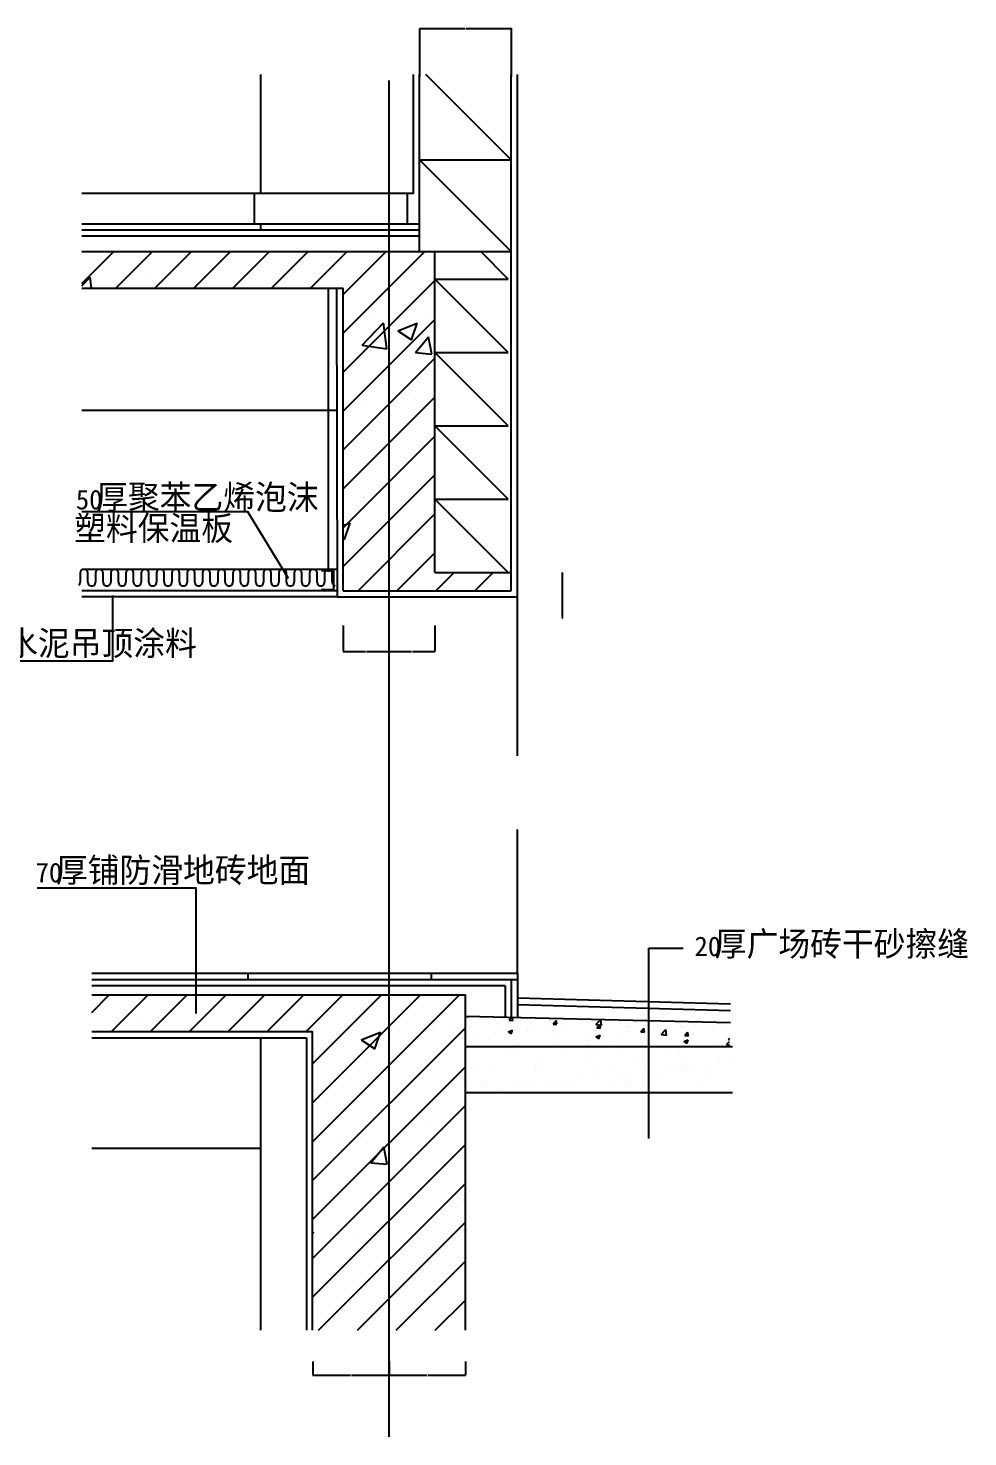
# Model space of a CAD drawing. Header units: metres. Extents: x 6092 to 11313, y 9086 to 13696.
# Drawn here: x 8238 to 11313, y 9086 to 13696 of the extents above; entities that cross this region are included whole.
import ezdxf

# ---------------------------------------------------------------- set-up
doc = ezdxf.new("R2010")
doc.units = ezdxf.units.M
for name, color, linetype in [('ZZ-1', 255, 'Continuous'), ('ZZ-3', 3, 'Continuous'), ('ZZ-5', 6, 'Continuous'), ('ZZ-6', 7, 'Continuous'), ('ZZ-7', 7, 'Continuous'), ('ZZ-8', 1, 'Continuous'), ('ZZ-9', 2, 'Continuous')]:
    doc.layers.add(name, color=color, linetype=linetype)
doc.dimstyles.get("Standard").update_dxf_attribs({"dimtxt": 2.5, "dimasz": 2.5, "dimexe": 1.25, "dimexo": 0.625, "dimtad": 1, "dimcen": 2.5, "dimazin": 3, "dimtfac": 1, "dimtmove": 0, "dimatfit": 3})

# ---------------------------------------------------------------- blocks, each defined once
blk = doc.blocks.new('X4')
for p, q in [((8869.14, 5724.68), (8881.1, 5723.64)), ((8881.1, 5723.64), (8880.96, 5724.39)), ((8931.31, 5720.17), (8931.31, 5720.17)), ((9012.59, 5712.13), (9019.98, 5720.93)), ((9024.55, 5711.09), (9022.75, 5720.86)), ((8967.73, 5670.91), (8967.73, 5670.91)), ((8969.1, 5700.79), (8969.1, 5700.79)), ((8973.48, 5693.31), (8973.48, 5693.31)), ((9008.52, 5674.16), (9022.53, 5679.53)), ((9008.52, 5674.16), (9018.47, 5667.45)), ((9012.59, 5712.13), (9024.55, 5711.09)), ((9018.47, 5667.45), (9022.53, 5679.53)), ((9018.58, 5672.4), (9018.58, 5672.4)), ((9038.07, 5715.66), (9038.07, 5715.66)), ((9068.65, 5678.99), (9068.65, 5678.99)), ((9071.61, 5685.9), (9071.61, 5685.9)), ((9080.24, 5688.8), (9080.24, 5688.8)), ((9144.4, 5688.97), (9144.4, 5688.97)), ((9144.84, 5711.15), (9144.84, 5711.15)), ((9156.05, 5699.58), (9165.69, 5711.07)), ((9156.05, 5699.58), (9168, 5698.54)), ((9168, 5698.54), (9165.69, 5711.07)), ((9174.3, 5699.99), (9174.3, 5699.99)), ((9187.01, 5684.28), (9187.01, 5684.28)), ((9251.6, 5706.64), (9251.6, 5706.64)), ((9270.71, 5705.59), (9270.71, 5705.59)), ((9275.32, 5712.79), (9275.32, 5712.79)), ((9278.76, 5670.84), (9278.76, 5670.84)), ((9293.77, 5679.77), (9293.77, 5679.77)), ((9296.04, 5698.48), (9310.64, 5713.69)), ((9296.04, 5698.48), (9313.83, 5695.72)), ((9299.5, 5687.03), (9309.14, 5698.52)), ((9299.5, 5687.03), (9311.45, 5685.99)), ((9311.45, 5685.99), (9309.14, 5698.52)), ((9313.83, 5695.72), (9311.74, 5713.67)), ((9320.78, 5712.19), (9320.78, 5712.19)), ((9358.36, 5702.13), (9358.36, 5702.13)), ((9395.4, 5690.86), (9395.4, 5690.86)), ((9400.53, 5675.26), (9400.53, 5675.26)), ((9442.95, 5674.48), (9452.59, 5685.97)), ((9442.95, 5674.48), (9454.9, 5673.44)), ((9454.9, 5673.43), (9452.59, 5685.97)), ((9465.13, 5697.62), (9465.13, 5697.62)), ((9479.45, 5675.29), (9479.45, 5675.29)), ((9507.3, 5670.75), (9507.3, 5670.75)), ((9509.49, 5665.37), (9525.06, 5681.61)), ((9527.27, 5662.61), (9525.06, 5681.61)), ((9571.89, 5693.11), (9571.89, 5693.11)), ((9580.47, 5688.09), (9580.47, 5688.09)), ((9586.4, 5661.93), (9596.04, 5673.42)), ((9596.03, 5676.47), (9596.03, 5676.47)), ((9598.36, 5660.88), (9596.04, 5673.42)), ((9678.66, 5688.59), (9678.66, 5688.59)), ((9684.35, 5703.09), (9684.35, 5703.09)), ((9722.34, 5693.1), (9722.34, 5693.1)), ((8892.27, 5655.77), (8892.27, 5655.77)), ((9045.48, 5630.8), (9045.48, 5630.8)), ((9162.12, 5650.82), (9162.12, 5650.82)), ((9171.86, 5633.41), (9171.86, 5633.41)), ((9218.1, 5626.71), (9218.1, 5626.71)), ((9268.16, 5633.3), (9268.16, 5633.3)), ((9272.89, 5646.21), (9272.89, 5646.21)), ((9295.95, 5658.14), (9309.95, 5663.52)), ((9295.95, 5658.14), (9305.9, 5651.43)), ((9305.9, 5651.43), (9309.95, 5663.52)), ((9343.91, 5643.28), (9343.91, 5643.28)), ((9376.76, 5661.21), (9376.76, 5661.21)), ((9470.22, 5659.9), (9470.22, 5659.9)), ((9509.49, 5665.37), (9527.27, 5662.61)), ((9520.29, 5666.5), (9520.29, 5666.5)), ((9583.38, 5642.12), (9597.38, 5647.5)), ((9583.38, 5642.12), (9593.32, 5635.41)), ((9586.4, 5661.93), (9598.36, 5660.88)), ((9593.32, 5635.41), (9597.38, 5647.5)), ((9614.06, 5666.24), (9614.06, 5666.24)), ((9681.92, 5636.51), (9681.92, 5636.51)), ((9720.83, 5661.73), (9720.83, 5661.73)), ((9722.94, 5632.27), (9733.12, 5642.88)), ((9722.94, 5632.27), (9733.12, 5630.69)), ((9729.85, 5649.38), (9733.12, 5653.27)), ((9729.85, 5649.38), (9733.12, 5649.09))]:
    blk.add_line(p, q)
blk = doc.blocks.new('X5')
for p, q in [((9007.49, 5608.87), (9007.49, 5608.87)), ((9038.97, 5619.35), (9038.97, 5619.35)), ((9194.34, 5609.21), (9194.34, 5609.21)), ((9279.06, 5617.28), (9279.06, 5617.28)), ((9290.11, 5607.15), (9290.11, 5607.15)), ((9381.19, 5609.55), (9381.19, 5609.55)), ((9522.68, 5611.98), (9522.68, 5611.98)), ((9568.04, 5609.89), (9568.04, 5609.89)), ((9700.76, 5578.79), (9700.76, 5578.79)), ((9731.99, 5582.9), (9731.99, 5582.9)), ((8911.73, 5550.5), (8911.73, 5550.5)), ((8945.28, 5564.56), (8945.28, 5564.56)), ((9098.58, 5550.84), (9098.58, 5550.84)), ((9098.69, 5564.62), (9098.69, 5564.62)), ((9107.33, 5570.4), (9107.33, 5570.4)), ((9109.75, 5554.49), (9109.75, 5554.49)), ((9264.38, 5572.4), (9264.38, 5572.4)), ((9285.43, 5551.18), (9285.43, 5551.18)), ((9342.31, 5559.32), (9342.31, 5559.32)), ((9377.75, 5536.26), (9377.75, 5536.26)), ((9408.98, 5540.37), (9408.98, 5540.37)), ((9417.87, 5571.67), (9417.87, 5571.67)), ((9457.76, 5546.8), (9457.76, 5546.8)), ((9472.28, 5551.52), (9472.28, 5551.52)), ((9539.26, 5557.53), (9539.26, 5557.53)), ((9570.49, 5561.64), (9570.49, 5561.64)), ((9579.92, 5577.51), (9579.92, 5577.51)), ((9582.4, 5557.26), (9582.4, 5557.26)), ((9593.46, 5547.12), (9593.46, 5547.12)), ((9619.27, 5568.06), (9619.27, 5568.06)), ((9659.12, 5551.86), (9659.12, 5551.86)), ((8872.92, 5509.04), (8872.92, 5509.04)), ((8918.32, 5511.96), (8918.32, 5511.96)), ((8929.38, 5501.83), (8929.38, 5501.83)), ((9029.98, 5511.05), (9029.98, 5511.05)), ((9054.74, 5493.74), (9054.74, 5493.74)), ((9085.97, 5497.85), (9085.97, 5497.85)), ((9134.75, 5504.27), (9134.75, 5504.27)), ((9161.95, 5506.66), (9161.95, 5506.66)), ((9183.46, 5510.31), (9183.46, 5510.31)), ((9216.24, 5515), (9216.24, 5515)), ((9247.47, 5519.11), (9247.47, 5519.11)), ((9296.25, 5525.53), (9296.25, 5525.53)), ((9345.52, 5516.15), (9345.52, 5516.15)), ((9402.03, 5504.6), (9402.03, 5504.6)), ((9413.09, 5494.46), (9413.09, 5494.46)), ((9502.57, 5518.15), (9502.57, 5518.15)), ((9645.66, 5499.29), (9645.66, 5499.29)), ((9656.06, 5517.42), (9656.06, 5517.42)), ((8924.46, 5476.59), (8924.46, 5476.59)), ((8973.24, 5483.01), (8973.24, 5483.01)), ((9030.65, 5474.75), (9030.65, 5474.75)), ((9217.5, 5475.08), (9217.5, 5475.08)), ((9404.35, 5475.42), (9404.35, 5475.42)), ((9591.19, 5475.76), (9591.19, 5475.76))]:
    blk.add_line(p, q)
blk = doc.blocks.new('X0')
for p, q in [((7613.52, 8122.64), (7718.34, 8227.46)), ((7725.62, 8107.46), (7845.62, 8227.46)), ((7852.9, 8107.46), (7972.9, 8227.46)), ((7980.18, 8107.46), (8100.18, 8227.46)), ((8107.46, 8107.46), (8227.46, 8227.46)), ((8234.74, 8107.46), (8354.74, 8227.46)), ((8362.02, 8107.46), (8482.02, 8227.46)), ((8469.14, 7960.03), (8736.58, 8227.46)), ((8469.14, 8087.3), (8609.3, 8227.46)), ((7637.93, 8190.45), (7637.93, 8190.45)), ((7613.52, 8114.92), (7640.86, 8143.42)), ((7645.05, 8107.46), (7640.87, 8143.41)), ((7818.76, 8152.96), (7818.76, 8152.96)), ((8469.14, 7832.75), (8769.14, 8132.75)), ((8556.53, 8021.69), (8556.53, 8021.69)), ((8469.14, 7705.47), (8769.14, 8005.47)), ((8531.28, 7921.39), (8601.38, 7994.45)), ((8611.33, 7908.97), (8601.38, 7994.45)), ((8647.67, 7968.58), (8710.69, 7992.77)), ((8692.45, 7938.38), (8710.69, 7992.77)), ((8753.44, 8012.77), (8753.44, 8012.77)), ((8647.67, 7968.58), (8692.44, 7938.39)), ((8705.16, 7897.02), (8748.54, 7948.73)), ((8716.55, 7947.36), (8716.55, 7947.36)), ((8758.96, 7892.3), (8748.55, 7948.72)), ((8531.28, 7921.39), (8611.32, 7908.98)), ((8705.16, 7897.02), (8758.95, 7892.31)), ((8469.14, 7578.19), (8769.14, 7878.19)), ((8469.14, 7450.91), (8769.14, 7750.91)), ((8682.48, 7766.91), (8682.48, 7766.91)), ((8545.59, 7722.09), (8545.59, 7722.09)), ((8469.14, 7323.63), (8769.14, 7623.63)), ((8479.79, 7592.39), (8479.79, 7592.39)), ((8574.39, 7555.29), (8574.39, 7555.29)), ((8469.14, 7196.35), (8769.14, 7496.35)), ((8534.64, 7422.48), (8534.64, 7422.48)), ((8469.14, 7331.48), (8491.7, 7340.14)), ((8473.46, 7285.74), (8491.71, 7340.13)), ((8517.53, 7117.46), (8769.14, 7369.07)), ((8469.14, 7288.66), (8473.46, 7285.75)), ((8644.81, 7117.46), (8769.14, 7241.79)), ((8645.32, 7229.92), (8645.32, 7229.92)), ((8772.09, 7117.46), (8832.09, 7177.46)), ((8899.37, 7117.46), (8959.37, 7177.46)), ((8523.7, 7122.88), (8523.7, 7122.88))]:
    blk.add_line(p, q)
blk = doc.blocks.new('X3')
for p, q in [((7646.25, 5737.06), (7703.87, 5794.68)), ((7711.15, 5674.68), (7831.15, 5794.68)), ((7838.43, 5674.68), (7958.43, 5794.68)), ((7965.71, 5674.68), (8085.71, 5794.68)), ((8092.99, 5674.68), (8212.99, 5794.68)), ((8220.27, 5674.68), (8340.27, 5794.68)), ((8347.55, 5674.68), (8467.55, 5794.68)), ((8369.14, 5441.72), (8722.1, 5794.68)), ((8369.14, 5569), (8594.83, 5794.68)), ((8369.14, 5314.44), (8849.38, 5794.68)), ((7865.75, 5720.55), (7865.75, 5720.55)), ((7808.58, 5712.46), (7808.58, 5712.46)), ((8346.19, 5700.25), (8346.19, 5700.25)), ((8369.14, 5187.16), (8869.14, 5687.16)), ((8527.94, 5648.32), (8590.95, 5672.51)), ((8572.71, 5618.12), (8590.96, 5672.5)), ((8762.17, 5686.76), (8762.17, 5686.76)), ((8826.63, 5679.95), (8826.63, 5679.95)), ((8468.98, 5624.86), (8468.98, 5624.86)), ((8527.94, 5648.32), (8572.7, 5618.12)), ((8369.14, 5059.88), (8869.14, 5559.88)), ((8677.17, 5487.59), (8677.17, 5487.59)), ((8369.14, 4932.6), (8869.14, 5432.6)), ((8750.71, 5361.46), (8750.71, 5361.46)), ((8369.14, 4805.32), (8869.14, 5305.32)), ((8458.04, 5325.25), (8458.04, 5325.25)), ((8525.41, 5331.79), (8525.41, 5331.79)), ((8559.13, 5245.6), (8602.51, 5297.31)), ((8612.93, 5240.89), (8602.52, 5297.3)), ((8559.13, 5245.6), (8612.92, 5240.9)), ((8651.37, 5220.05), (8651.37, 5220.05)), ((8388.2, 4697.11), (8869.14, 5178.04)), ((8841.13, 5099.16), (8841.13, 5099.16)), ((8447.09, 5025.65), (8447.09, 5025.65)), ((8515.48, 4697.11), (8869.14, 5050.77)), ((8854.81, 5051.36), (8854.81, 5051.36)), ((8369.14, 5018.79), (8371.97, 5019.88)), ((8369.14, 5011.43), (8371.97, 5019.87)), ((8513.95, 5006.48), (8513.95, 5006.48)), ((8640.01, 4950.59), (8640.01, 4950.59)), ((8642.76, 4697.11), (8869.14, 4923.49)), ((8770.04, 4697.11), (8869.14, 4796.21)), ((8472.31, 4762.57), (8472.31, 4762.57)), ((8855.66, 4752.98), (8855.66, 4752.98)), ((8436.15, 4726.04), (8436.15, 4726.04))]:
    blk.add_line(p, q)
blk = doc.blocks.new('*D2')
for p, q in [((9169.07, 9332.58), (9169.07, 9287.39)), ((9419.07, 9332.58), (9419.07, 9287.39)), ((9169.32, 9287.39), (9292.57, 9287.39)), ((9295.57, 9287.39), (9418.82, 9287.39))]:
    blk.add_line(p, q)
at = {"layer": 'Defpoints'}
for p in [(9169.07, 9332.58), (9419.07, 9332.58), (9169.07, 9287.39)]:
    blk.add_point(p, dxfattribs=at)
at = {"layer": 'ZZ-3', "insert": (9294.07, 9287.39), "char_height": 1, "attachment_point": 5}
blk.add_mtext('250', dxfattribs=at)
blk = doc.blocks.new('*D3')
for p, q in [((9419.07, 9332.58), (9419.07, 9287.39)), ((9669.07, 9332.58), (9669.07, 9287.39)), ((9419.32, 9287.39), (9542.57, 9287.39)), ((9545.57, 9287.39), (9668.82, 9287.39))]:
    blk.add_line(p, q)
at = {"layer": 'Defpoints'}
for p in [(9419.07, 9332.58), (9669.07, 9332.58), (9419.07, 9287.39)]:
    blk.add_point(p, dxfattribs=at)
at = {"layer": 'ZZ-3', "insert": (9544.07, 9287.39), "char_height": 1, "attachment_point": 5}
blk.add_mtext('250', dxfattribs=at)
blk = doc.blocks.new('*D4')
for p, q in [((9268.79, 11741.85), (9268.79, 11655.94)), ((9418.79, 11741.85), (9418.79, 11655.94)), ((9269.04, 11655.94), (9342.29, 11655.94)), ((9345.29, 11655.94), (9418.54, 11655.94))]:
    blk.add_line(p, q)
at = {"layer": 'Defpoints'}
for p in [(9268.79, 11741.85), (9418.79, 11741.85), (9268.79, 11655.94)]:
    blk.add_point(p, dxfattribs=at)
at = {"layer": 'ZZ-3', "insert": (9343.79, 11655.94), "char_height": 1, "attachment_point": 5}
blk.add_mtext('150', dxfattribs=at)
blk = doc.blocks.new('*D5')
for p, q in [((9418.79, 11741.85), (9418.79, 11655.94)), ((9568.79, 11741.85), (9568.79, 11655.94)), ((9419.04, 11655.94), (9492.29, 11655.94)), ((9495.29, 11655.94), (9568.54, 11655.94))]:
    blk.add_line(p, q)
at = {"layer": 'Defpoints'}
for p in [(9418.79, 11741.85), (9568.79, 11741.85), (9418.79, 11655.94)]:
    blk.add_point(p, dxfattribs=at)
at = {"layer": 'ZZ-3', "insert": (9493.79, 11655.94), "char_height": 1, "attachment_point": 5}
blk.add_mtext('150', dxfattribs=at)
blk = doc.blocks.new('*D6')
for p, q in [((9519.46, 13536.55), (9519.46, 13695.55)), ((9519.71, 13695.55), (9667.96, 13695.55)), ((9670.96, 13695.55), (9819.21, 13695.55)), ((9819.46, 13536.55), (9819.46, 13695.55))]:
    blk.add_line(p, q)
at = {"layer": 'Defpoints'}
for p in [(9519.46, 13695.55), (9519.46, 13536.55), (9819.46, 13536.55)]:
    blk.add_point(p, dxfattribs=at)
at = {"layer": 'ZZ-3', "insert": (9669.46, 13695.55), "char_height": 1, "attachment_point": 5}
blk.add_mtext('300', dxfattribs=at)
blk = doc.blocks.new('*D7')
for p, q in [((9985.5, 11915.02), (9985.5, 11765.77)), ((9985.5, 11855.02), (9985.5, 11765.77)), ((9985.25, 11765.77), (9985, 11765.77)), ((9985.5, 11765.77), (9985.5, 11765.77)), ((9985.75, 11765.77), (9986, 11765.77))]:
    blk.add_line(p, q)
at = {"layer": 'Defpoints'}
for p in [(9985.5, 11915.02), (9985.5, 11855.02), (9985.5, 11765.77)]:
    blk.add_point(p, dxfattribs=at)
at = {"layer": 'ZZ-3', "insert": (9985.5, 11766.895), "char_height": 1, "attachment_point": 5}
blk.add_mtext('0', dxfattribs=at)

msp = doc.modelspace()

# ---------------------------------------------------------------- linework, layer by layer
for p, q in [((8446.11, 10474.62), (8503.73, 10532.25)), ((8511.01, 10412.25), (8631.01, 10532.25)), ((8638.29, 10412.25), (8758.29, 10532.25)), ((8765.57, 10412.25), (8885.57, 10532.25)), ((8892.85, 10412.25), (9012.85, 10532.25)), ((9020.13, 10412.25), (9140.13, 10532.25)), ((9147.41, 10412.25), (9267.41, 10532.25)), ((9169.01, 10052.01), (9649.25, 10532.25)), ((9169.01, 10306.56), (9394.69, 10532.25)), ((9169.01, 10179.28), (9521.97, 10532.25)), ((8608.45, 10450.02), (8608.45, 10450.02)), ((8665.61, 10458.11), (8665.61, 10458.11)), ((9146.05, 10437.81), (9146.05, 10437.81)), ((9169.01, 9924.73), (9669.01, 10424.73)), ((9562.03, 10424.33), (9562.03, 10424.33)), ((9327.8, 10385.88), (9390.82, 10410.07)), ((9327.8, 10385.88), (9372.57, 10355.69)), ((9372.57, 10355.68), (9390.82, 10410.07)), ((9626.49, 10417.51), (9626.49, 10417.51)), ((9268.84, 10362.42), (9268.84, 10362.42)), ((9169.01, 9797.45), (9669.01, 10297.45)), ((9477.03, 10225.15), (9477.03, 10225.15)), ((9169.01, 9670.17), (9669.01, 10170.17)), ((9550.58, 10099.02), (9550.58, 10099.02)), ((9257.9, 10062.82), (9257.9, 10062.82)), ((9325.27, 10069.36), (9325.27, 10069.36)), ((9169.01, 9542.89), (9669.01, 10042.89)), ((9358.99, 9983.17), (9402.38, 10034.87)), ((9412.79, 9978.45), (9402.38, 10034.87)), ((9358.99, 9983.17), (9412.78, 9978.46)), ((9188.07, 9434.67), (9669.01, 9915.61)), ((9451.23, 9957.62), (9451.23, 9957.62)), ((9641, 9836.72), (9641, 9836.72)), ((9315.35, 9434.67), (9669.01, 9788.33)), ((9654.67, 9788.92), (9654.67, 9788.92)), ((9169.01, 9756.35), (9171.83, 9757.44)), ((9169.01, 9749), (9171.84, 9757.43)), ((9246.96, 9763.21), (9246.96, 9763.21)), ((9313.81, 9744.05), (9313.81, 9744.05)), ((9439.87, 9688.16), (9439.87, 9688.16)), ((9442.63, 9434.67), (9669.01, 9661.05)), ((9272.18, 9500.14), (9272.18, 9500.14)), ((9569.91, 9434.67), (9669.01, 9533.77)), ((9236.01, 9463.61), (9236.01, 9463.61)), ((9655.53, 9490.55), (9655.53, 9490.55))]:
    msp.add_line(p, q)
at = {"layer": 'ZZ-1'}
for p, q in [((9519.01, 12965.02), (9519.01, 13545.05)), ((9819.01, 11915.02), (9819.01, 13545.05)), ((8413.38, 12965.02), (9569.01, 12965.02)), ((9569.01, 11915.02), (9569.01, 12965.02)), ((8413.38, 12845.02), (9269.01, 12845.02)), ((9220.8, 11917.28), (9220.8, 12845.02)), ((9269.01, 11855.02), (9269.01, 12845.02)), ((9569.01, 11915.02), (9819.01, 11915.02)), ((9819.01, 11855.02), (9819.01, 11915.02)), ((9269.01, 11855.02), (9819.01, 11855.02)), ((8446.11, 10532.25), (9669.01, 10532.25)), ((9669.01, 9434.67), (9669.01, 10532.25)), ((8446.11, 10412.25), (9169.01, 10412.25)), ((9169.01, 9434.67), (9169.01, 10412.25))]:
    msp.add_line(p, q, dxfattribs=at)
msp.add_lwpolyline([(9198.29, 11921), (9237.1, 11921), (9237.1, 11858.41), (9197.41, 11858.41)], dxfattribs=at)
at = {"layer": 'ZZ-3'}
for p, q in [((10269.18, 10062.37), (10269.18, 10685.08)), ((10269.18, 10685.08), (10381.74, 10685.08))]:
    msp.add_line(p, q, dxfattribs=at)
for points in [[(9089.54, 11894.86), (8957.02, 12112.94), (8413.38, 12112.94)], [(8514.05, 11839.02), (8514.05, 11624.56), (7952.5, 11624.56)], [(8788.19, 10471.12), (8788.19, 10881.72), (8267.44, 10881.72)]]:
    msp.add_lwpolyline(points, dxfattribs=at)
at = {"layer": 'ZZ-5'}
for p, q in [((8999.01, 13155.02), (8999.01, 13545.05)), ((9499.01, 13155.02), (9499.01, 13545.05)), ((9839.01, 11315.21), (9839.01, 13545.05)), ((9479.01, 13155.02), (8413.38, 13155.02)), ((8979.01, 13055.02), (8979.01, 13155.02)), ((9499.01, 13155.02), (9479.01, 13155.02)), ((9479.01, 13055.02), (9479.01, 13155.02)), ((9246.7, 12845.02), (9249.01, 11835.02)), ((9247.61, 12445.02), (8413.38, 12445.02)), ((9249.01, 11925.02), (8413.38, 11925.02)), ((9249.01, 11835.02), (9839.01, 11835.02)), ((9839.01, 10602.25), (9839.01, 11074.16)), ((8446.11, 10392.25), (9149.01, 10392.25)), ((8999.01, 9434.67), (8999.01, 10392.25)), ((9149.01, 10392.25), (9149.01, 9434.67)), ((8999.01, 10029.72), (8446.11, 10029.72))]:
    msp.add_line(p, q, dxfattribs=at)
at = {"layer": 'ZZ-7'}
for p, q in [((9819.01, 13265.02), (9538.98, 13545.05)), ((9819.01, 12965.02), (9519.01, 13265.02)), ((9519.01, 13265.02), (9819.01, 13265.02)), ((9519.01, 13055.02), (8413.38, 13055.02)), ((9519.01, 13035.02), (8413.38, 13035.02)), ((9519.01, 13015.02), (8413.38, 13015.02)), ((9519.01, 12965.02), (9819.01, 12965.02)), ((9519.01, 12965.02), (9519.01, 12965.02)), ((9809.01, 12875.02), (9719.01, 12965.02)), ((9809.01, 12635.02), (9569.01, 12875.02)), ((9569.01, 12875.02), (9809.01, 12875.02)), ((9809.01, 12395.02), (9569.01, 12635.02)), ((9569.01, 12635.02), (9809.01, 12635.02)), ((9809.01, 12155.02), (9569.01, 12395.02)), ((9569.01, 12395.02), (9809.01, 12395.02)), ((9809.01, 11915.02), (9569.01, 12155.02)), ((9569.01, 12155.02), (9809.01, 12155.02)), ((8409.34, 11918.3), (8408.24, 11912.81)), ((8408.24, 11912.81), (8408.24, 11883.4)), ((8412.85, 11922.71), (8409.34, 11918.3)), ((8417.93, 11925.15), (8412.85, 11922.71)), ((8423.56, 11925.15), (8417.93, 11925.15)), ((8428.64, 11922.71), (8423.56, 11925.15)), ((8432.15, 11918.3), (8428.64, 11922.71)), ((8433.24, 11912.81), (8432.15, 11918.3)), ((8433.24, 11883.4), (8433.24, 11912.81)), ((8459.34, 11918.3), (8458.24, 11912.81)), ((8458.24, 11912.81), (8458.24, 11883.4)), ((8462.85, 11922.71), (8459.34, 11918.3)), ((8467.93, 11925.15), (8462.85, 11922.71)), ((8473.56, 11925.15), (8467.93, 11925.15)), ((8478.64, 11922.71), (8473.56, 11925.15)), ((8482.15, 11918.3), (8478.64, 11922.71)), ((8483.24, 11912.81), (8482.15, 11918.3)), ((8483.24, 11883.4), (8483.24, 11912.81)), ((8509.34, 11918.3), (8508.24, 11912.81)), ((8508.24, 11912.81), (8508.24, 11883.4)), ((8512.85, 11922.71), (8509.34, 11918.3)), ((8517.93, 11925.15), (8512.85, 11922.71)), ((8523.56, 11925.15), (8517.93, 11925.15)), ((8528.64, 11922.71), (8523.56, 11925.15)), ((8532.15, 11918.3), (8528.64, 11922.71)), ((8533.24, 11912.81), (8532.15, 11918.3)), ((8533.24, 11883.4), (8533.24, 11912.81)), ((8559.34, 11918.3), (8558.24, 11912.81)), ((8558.24, 11912.81), (8558.24, 11883.4)), ((8562.85, 11922.71), (8559.34, 11918.3)), ((8567.93, 11925.15), (8562.85, 11922.71)), ((8573.56, 11925.15), (8567.93, 11925.15)), ((8578.64, 11922.71), (8573.56, 11925.15)), ((8582.15, 11918.3), (8578.64, 11922.71)), ((8583.24, 11912.81), (8582.15, 11918.3)), ((8583.24, 11883.4), (8583.24, 11912.81)), ((8609.34, 11918.3), (8608.24, 11912.81)), ((8608.24, 11912.81), (8608.24, 11883.4)), ((8612.85, 11922.71), (8609.34, 11918.3)), ((8617.93, 11925.15), (8612.85, 11922.71)), ((8623.56, 11925.15), (8617.93, 11925.15)), ((8628.64, 11922.71), (8623.56, 11925.15)), ((8632.15, 11918.3), (8628.64, 11922.71)), ((8633.24, 11912.81), (8632.15, 11918.3)), ((8633.24, 11883.4), (8633.24, 11912.81)), ((8659.34, 11918.3), (8658.24, 11912.81)), ((8658.24, 11912.81), (8658.24, 11883.4)), ((8662.85, 11922.71), (8659.34, 11918.3)), ((8667.93, 11925.15), (8662.85, 11922.71)), ((8673.56, 11925.15), (8667.93, 11925.15)), ((8678.64, 11922.71), (8673.56, 11925.15)), ((8682.15, 11918.3), (8678.64, 11922.71)), ((8683.24, 11912.81), (8682.15, 11918.3)), ((8683.24, 11883.4), (8683.24, 11912.81)), ((8709.34, 11918.3), (8708.24, 11912.81)), ((8708.24, 11912.81), (8708.24, 11883.4)), ((8712.85, 11922.71), (8709.34, 11918.3)), ((8717.93, 11925.15), (8712.85, 11922.71)), ((8723.56, 11925.15), (8717.93, 11925.15)), ((8728.64, 11922.71), (8723.56, 11925.15)), ((8732.15, 11918.3), (8728.64, 11922.71)), ((8733.24, 11912.81), (8732.15, 11918.3)), ((8733.24, 11883.4), (8733.24, 11912.81)), ((8759.34, 11918.3), (8758.24, 11912.81)), ((8758.24, 11912.81), (8758.24, 11883.4)), ((8762.85, 11922.71), (8759.34, 11918.3)), ((8767.93, 11925.15), (8762.85, 11922.71)), ((8773.56, 11925.15), (8767.93, 11925.15)), ((8778.64, 11922.71), (8773.56, 11925.15)), ((8782.15, 11918.3), (8778.64, 11922.71)), ((8783.24, 11912.81), (8782.15, 11918.3)), ((8783.24, 11883.4), (8783.24, 11912.81)), ((8809.34, 11918.3), (8808.24, 11912.81)), ((8808.24, 11912.81), (8808.24, 11883.4)), ((8812.85, 11922.71), (8809.34, 11918.3)), ((8817.93, 11925.15), (8812.85, 11922.71)), ((8823.56, 11925.15), (8817.93, 11925.15)), ((8828.64, 11922.71), (8823.56, 11925.15)), ((8832.15, 11918.3), (8828.64, 11922.71)), ((8833.24, 11912.81), (8832.15, 11918.3)), ((8833.24, 11883.4), (8833.24, 11912.81)), ((8859.34, 11918.3), (8858.24, 11912.81)), ((8858.24, 11912.81), (8858.24, 11883.4)), ((8862.85, 11922.71), (8859.34, 11918.3)), ((8867.93, 11925.15), (8862.85, 11922.71)), ((8873.56, 11925.15), (8867.93, 11925.15)), ((8878.64, 11922.71), (8873.56, 11925.15)), ((8882.15, 11918.3), (8878.64, 11922.71)), ((8883.24, 11912.81), (8882.15, 11918.3)), ((8883.24, 11883.4), (8883.24, 11912.81)), ((8909.34, 11918.3), (8908.24, 11912.81)), ((8908.24, 11912.81), (8908.24, 11883.4)), ((8912.85, 11922.71), (8909.34, 11918.3)), ((8917.93, 11925.15), (8912.85, 11922.71)), ((8923.56, 11925.15), (8917.93, 11925.15)), ((8928.64, 11922.71), (8923.56, 11925.15)), ((8932.15, 11918.3), (8928.64, 11922.71)), ((8933.24, 11912.81), (8932.15, 11918.3)), ((8933.24, 11883.4), (8933.24, 11912.81)), ((8959.34, 11918.3), (8958.24, 11912.81)), ((8958.24, 11912.81), (8958.24, 11883.4)), ((8962.85, 11922.71), (8959.34, 11918.3)), ((8967.93, 11925.15), (8962.85, 11922.71)), ((8973.56, 11925.15), (8967.93, 11925.15)), ((8978.64, 11922.71), (8973.56, 11925.15)), ((8982.15, 11918.3), (8978.64, 11922.71)), ((8983.24, 11912.81), (8982.15, 11918.3)), ((8983.24, 11883.4), (8983.24, 11912.81)), ((9009.34, 11918.3), (9008.24, 11912.81)), ((9008.24, 11912.81), (9008.24, 11883.4)), ((9012.85, 11922.71), (9009.34, 11918.3)), ((9017.93, 11925.15), (9012.85, 11922.71)), ((9023.56, 11925.15), (9017.93, 11925.15)), ((9028.64, 11922.71), (9023.56, 11925.15)), ((9032.15, 11918.3), (9028.64, 11922.71)), ((9033.24, 11912.81), (9032.15, 11918.3)), ((9033.24, 11883.4), (9033.24, 11912.81)), ((9059.34, 11918.3), (9058.24, 11912.81)), ((9058.24, 11912.81), (9058.24, 11883.4)), ((9062.85, 11922.71), (9059.34, 11918.3)), ((9067.93, 11925.15), (9062.85, 11922.71)), ((9073.56, 11925.15), (9067.93, 11925.15)), ((9078.64, 11922.71), (9073.56, 11925.15)), ((9082.15, 11918.3), (9078.64, 11922.71)), ((9083.24, 11912.81), (9082.15, 11918.3)), ((9083.24, 11883.4), (9083.24, 11912.81)), ((9109.34, 11918.3), (9108.24, 11912.81)), ((9108.24, 11912.81), (9108.24, 11883.4)), ((9112.85, 11922.71), (9109.34, 11918.3)), ((9117.93, 11925.15), (9112.85, 11922.71)), ((9123.56, 11925.15), (9117.93, 11925.15)), ((9128.64, 11922.71), (9123.56, 11925.15)), ((9132.15, 11918.3), (9128.64, 11922.71)), ((9133.24, 11912.81), (9132.15, 11918.3)), ((9133.24, 11883.4), (9133.24, 11912.81)), ((9159.34, 11918.3), (9158.24, 11912.81)), ((9158.24, 11912.81), (9158.24, 11883.4)), ((9162.85, 11922.71), (9159.34, 11918.3)), ((9167.93, 11925.15), (9162.85, 11922.71)), ((9173.56, 11925.15), (9167.93, 11925.15)), ((9178.64, 11922.71), (9173.56, 11925.15)), ((9182.15, 11918.3), (9178.64, 11922.71)), ((9183.24, 11912.81), (9182.15, 11918.3)), ((9183.24, 11883.4), (9183.24, 11912.81)), ((9209.34, 11918.3), (9208.24, 11912.81)), ((9208.24, 11912.81), (9208.24, 11883.4)), ((9212.85, 11922.71), (9209.34, 11918.3)), ((9217.93, 11925.15), (9212.85, 11922.71)), ((9223.56, 11925.15), (9217.93, 11925.15)), ((9228.64, 11922.71), (9223.56, 11925.15)), ((9232.15, 11918.3), (9228.64, 11922.71)), ((9233.24, 11912.81), (9232.15, 11918.3)), ((9233.24, 11883.4), (9233.24, 11912.81)), ((9569.01, 11915.02), (9809.01, 11915.02)), ((9569.01, 11915.02), (9569.01, 11915.02)), ((8403.64, 11873.5), (8407.15, 11877.91)), ((8407.15, 11877.91), (8408.24, 11883.4)), ((9249.01, 11855.02), (8413.38, 11855.02)), ((8433.24, 11883.4), (8434.34, 11877.91)), ((8434.34, 11877.91), (8437.85, 11873.5)), ((8437.85, 11873.5), (8442.93, 11871.06)), ((8442.93, 11871.06), (8448.56, 11871.06)), ((8448.56, 11871.06), (8453.64, 11873.5)), ((8453.64, 11873.5), (8457.15, 11877.91)), ((8457.15, 11877.91), (8458.24, 11883.4)), ((8483.24, 11883.4), (8484.34, 11877.91)), ((8484.34, 11877.91), (8487.85, 11873.5)), ((8487.85, 11873.5), (8492.93, 11871.06)), ((8492.93, 11871.06), (8498.56, 11871.06)), ((8498.56, 11871.06), (8503.64, 11873.5)), ((8503.64, 11873.5), (8507.15, 11877.91)), ((8507.15, 11877.91), (8508.24, 11883.4)), ((8533.24, 11883.4), (8534.34, 11877.91)), ((8534.34, 11877.91), (8537.85, 11873.5)), ((8537.85, 11873.5), (8542.93, 11871.06)), ((8542.93, 11871.06), (8548.56, 11871.06)), ((8548.56, 11871.06), (8553.64, 11873.5)), ((8553.64, 11873.5), (8557.15, 11877.91)), ((8557.15, 11877.91), (8558.24, 11883.4)), ((8583.24, 11883.4), (8584.34, 11877.91)), ((8584.34, 11877.91), (8587.85, 11873.5)), ((8587.85, 11873.5), (8592.93, 11871.06)), ((8592.93, 11871.06), (8598.56, 11871.06)), ((8598.56, 11871.06), (8603.64, 11873.5)), ((8603.64, 11873.5), (8607.15, 11877.91)), ((8607.15, 11877.91), (8608.24, 11883.4)), ((8633.24, 11883.4), (8634.34, 11877.91)), ((8634.34, 11877.91), (8637.85, 11873.5)), ((8637.85, 11873.5), (8642.93, 11871.06)), ((8642.93, 11871.06), (8648.56, 11871.06)), ((8648.56, 11871.06), (8653.64, 11873.5)), ((8653.64, 11873.5), (8657.15, 11877.91)), ((8657.15, 11877.91), (8658.24, 11883.4)), ((8683.24, 11883.4), (8684.34, 11877.91)), ((8684.34, 11877.91), (8687.85, 11873.5)), ((8687.85, 11873.5), (8692.93, 11871.06)), ((8692.93, 11871.06), (8698.56, 11871.06)), ((8698.56, 11871.06), (8703.64, 11873.5)), ((8703.64, 11873.5), (8707.15, 11877.91)), ((8707.15, 11877.91), (8708.24, 11883.4)), ((8733.24, 11883.4), (8734.34, 11877.91)), ((8734.34, 11877.91), (8737.85, 11873.5)), ((8737.85, 11873.5), (8742.93, 11871.06)), ((8742.93, 11871.06), (8748.56, 11871.06)), ((8748.56, 11871.06), (8753.64, 11873.5)), ((8753.64, 11873.5), (8757.15, 11877.91)), ((8757.15, 11877.91), (8758.24, 11883.4)), ((8783.24, 11883.4), (8784.34, 11877.91)), ((8784.34, 11877.91), (8787.85, 11873.5)), ((8787.85, 11873.5), (8792.93, 11871.06)), ((8792.93, 11871.06), (8798.56, 11871.06)), ((8798.56, 11871.06), (8803.64, 11873.5)), ((8803.64, 11873.5), (8807.15, 11877.91)), ((8807.15, 11877.91), (8808.24, 11883.4)), ((8833.24, 11883.4), (8834.34, 11877.91)), ((8834.34, 11877.91), (8837.85, 11873.5)), ((8837.85, 11873.5), (8842.93, 11871.06)), ((8842.93, 11871.06), (8848.56, 11871.06)), ((8848.56, 11871.06), (8853.64, 11873.5)), ((8853.64, 11873.5), (8857.15, 11877.91)), ((8857.15, 11877.91), (8858.24, 11883.4)), ((8883.24, 11883.4), (8884.34, 11877.91)), ((8884.34, 11877.91), (8887.85, 11873.5)), ((8887.85, 11873.5), (8892.93, 11871.06)), ((8892.93, 11871.06), (8898.56, 11871.06)), ((8898.56, 11871.06), (8903.64, 11873.5)), ((8903.64, 11873.5), (8907.15, 11877.91)), ((8907.15, 11877.91), (8908.24, 11883.4)), ((8933.24, 11883.4), (8934.34, 11877.91)), ((8934.34, 11877.91), (8937.85, 11873.5)), ((8937.85, 11873.5), (8942.93, 11871.06)), ((8942.93, 11871.06), (8948.56, 11871.06)), ((8948.56, 11871.06), (8953.64, 11873.5)), ((8953.64, 11873.5), (8957.15, 11877.91)), ((8957.15, 11877.91), (8958.24, 11883.4)), ((8983.24, 11883.4), (8984.34, 11877.91)), ((8984.34, 11877.91), (8987.85, 11873.5)), ((8987.85, 11873.5), (8992.93, 11871.06)), ((8992.93, 11871.06), (8998.56, 11871.06)), ((8998.56, 11871.06), (9003.64, 11873.5)), ((9003.64, 11873.5), (9007.15, 11877.91)), ((9007.15, 11877.91), (9008.24, 11883.4)), ((9033.24, 11883.4), (9034.34, 11877.91)), ((9034.34, 11877.91), (9037.85, 11873.5)), ((9037.85, 11873.5), (9042.93, 11871.06)), ((9042.93, 11871.06), (9048.56, 11871.06)), ((9048.56, 11871.06), (9053.64, 11873.5)), ((9053.64, 11873.5), (9057.15, 11877.91)), ((9057.15, 11877.91), (9058.24, 11883.4)), ((9083.24, 11883.4), (9084.34, 11877.91)), ((9084.34, 11877.91), (9087.85, 11873.5)), ((9087.85, 11873.5), (9092.93, 11871.06)), ((9092.93, 11871.06), (9098.56, 11871.06)), ((9098.56, 11871.06), (9103.64, 11873.5)), ((9103.64, 11873.5), (9107.15, 11877.91)), ((9107.15, 11877.91), (9108.24, 11883.4)), ((9133.24, 11883.4), (9134.34, 11877.91)), ((9134.34, 11877.91), (9137.85, 11873.5)), ((9137.85, 11873.5), (9142.93, 11871.06)), ((9142.93, 11871.06), (9148.56, 11871.06)), ((9148.56, 11871.06), (9153.64, 11873.5)), ((9153.64, 11873.5), (9157.15, 11877.91)), ((9157.15, 11877.91), (9158.24, 11883.4)), ((9183.24, 11883.4), (9184.34, 11877.91)), ((9184.34, 11877.91), (9187.85, 11873.5)), ((9187.85, 11873.5), (9192.93, 11871.06)), ((9192.93, 11871.06), (9198.56, 11871.06)), ((9198.56, 11871.06), (9203.64, 11873.5)), ((9203.64, 11873.5), (9207.15, 11877.91)), ((9207.15, 11877.91), (9208.24, 11883.4)), ((9233.24, 11883.4), (9234.34, 11877.91)), ((9234.34, 11877.91), (9237.85, 11873.5)), ((9237.85, 11873.5), (9242.93, 11871.06)), ((9249.01, 11835.02), (8413.38, 11835.02)), ((9839.01, 10602.25), (8446.11, 10602.25)), ((9839.01, 10582.25), (8446.11, 10582.25)), ((9799.01, 10562.25), (8446.11, 10562.25)), ((9556.47, 10602.25), (9556.47, 10582.25)), ((9799.01, 10562.25), (9799.01, 10460.51)), ((9819.01, 10582.25), (9819.01, 10460.24)), ((9839.01, 10602.25), (9839.01, 10459.98)), ((10536.21, 10501.6), (9839.01, 10521.95)), ((10536.21, 10480.66), (9839.01, 10499.98)), ((10536.21, 10440.66), (9669.01, 10462.25)), ((10542.79, 10362.22), (9669.01, 10362.22)), ((10542.79, 10212.22), (9669.01, 10212.22))]:
    msp.add_line(p, q, dxfattribs=at)
at = {"layer": 'ZZ-8'}
msp.add_line((9419.01, 9086.14), (9419.01, 13524.66), dxfattribs=at)
at = {"layer": 'ZZ-9'}
for p, q in [((8999.01, 13035.02), (8999.01, 13055.02)), ((8956.47, 10602.25), (8956.47, 10582.25))]:
    msp.add_line(p, q, dxfattribs=at)

# ---------------------------------------------------------------- block references
at = {"layer": 'ZZ-7'}
for name in ['X0', 'X3', 'X4', 'X5']:
    msp.add_blockref(name, (799.86, 4737.56), dxfattribs=at)

# ---------------------------------------------------------------- texts
at = {"layer": 'ZZ-6'}
for s, height, p in [('50', 64, (8394.2, 12121.4)), ('厚聚苯乙烯泡沫', 80, (8460.54, 12121.4)), ('塑料保温板', 80, (8388.6, 12019.9)), ('石棉水泥吊顶涂料', 80, (7957.98, 11643.42)), ('厚铺防滑地砖地面', 80, (8329.01, 10900.82)), ('70', 64, (8262.66, 10900.82)), ('厚广场砖干砂擦缝', 80, (10484.74, 10659.41)), ('20', 64, (10418.39, 10659.41))]:
    msp.add_text(s, height=height, dxfattribs=at).set_placement(p)

# ---------------------------------------------------------------- dimensions: what is measured, and where the dimension line sits
at = {"layer": 'ZZ-3'}
for base, p1, p2, picture, middle in [((9519.46, 13695.55), (9519.46, 13536.55), (9819.46, 13536.55), '*D6', (9669.46, 13695.55)), ((9985.5, 11765.77), (9985.5, 11855.02), (9985.5, 11915.02), '*D7', (9985.5, 11766.895)), ((9268.79, 11655.94), (9268.79, 11741.85), (9418.79, 11741.85), '*D4', (9343.79, 11655.94)), ((9418.79, 11655.94), (9418.79, 11741.85), (9568.79, 11741.85), '*D5', (9493.79, 11655.94)), ((9169.07, 9287.39), (9169.07, 9332.58), (9419.07, 9332.58), '*D2', (9294.07, 9287.39)), ((9419.07, 9287.39), (9419.07, 9332.58), (9669.07, 9332.58), '*D3', (9544.07, 9287.39))]:
    dim = msp.add_linear_dim(base=base, p1=p1, p2=p2, dimstyle='Standard', dxfattribs=at)
    dim.commit()
    dim.dimension.update_dxf_attribs({"geometry": picture, "text_midpoint": middle})

doc.saveas('drawing.dxf')
